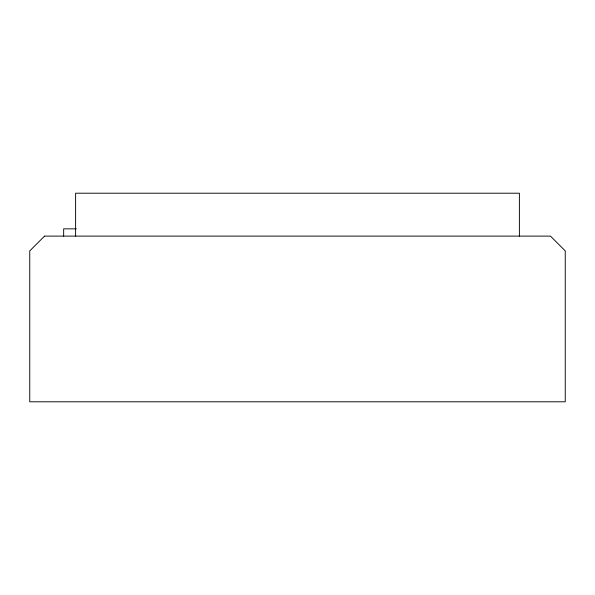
<?xml version="1.0" encoding="UTF-8"?>
<svg xmlns="http://www.w3.org/2000/svg" width="595" height="595" viewBox="0 0 595 595"><rect width="100%" height="100%" fill="white"/><g stroke="black" fill="none" stroke-linecap="round" stroke-linejoin="round"><path stroke-width="0.89" d="M76.279 228.844L63.658 228.844L63.658 236.111M519.39 236.111L519.39 193.211L75.61 193.211L75.61 236.111M44.543 236.111L29.75 250.904L29.75 401.789L565.25 401.789L565.25 250.904L550.457 236.111L44.543 236.111"/></g></svg>
